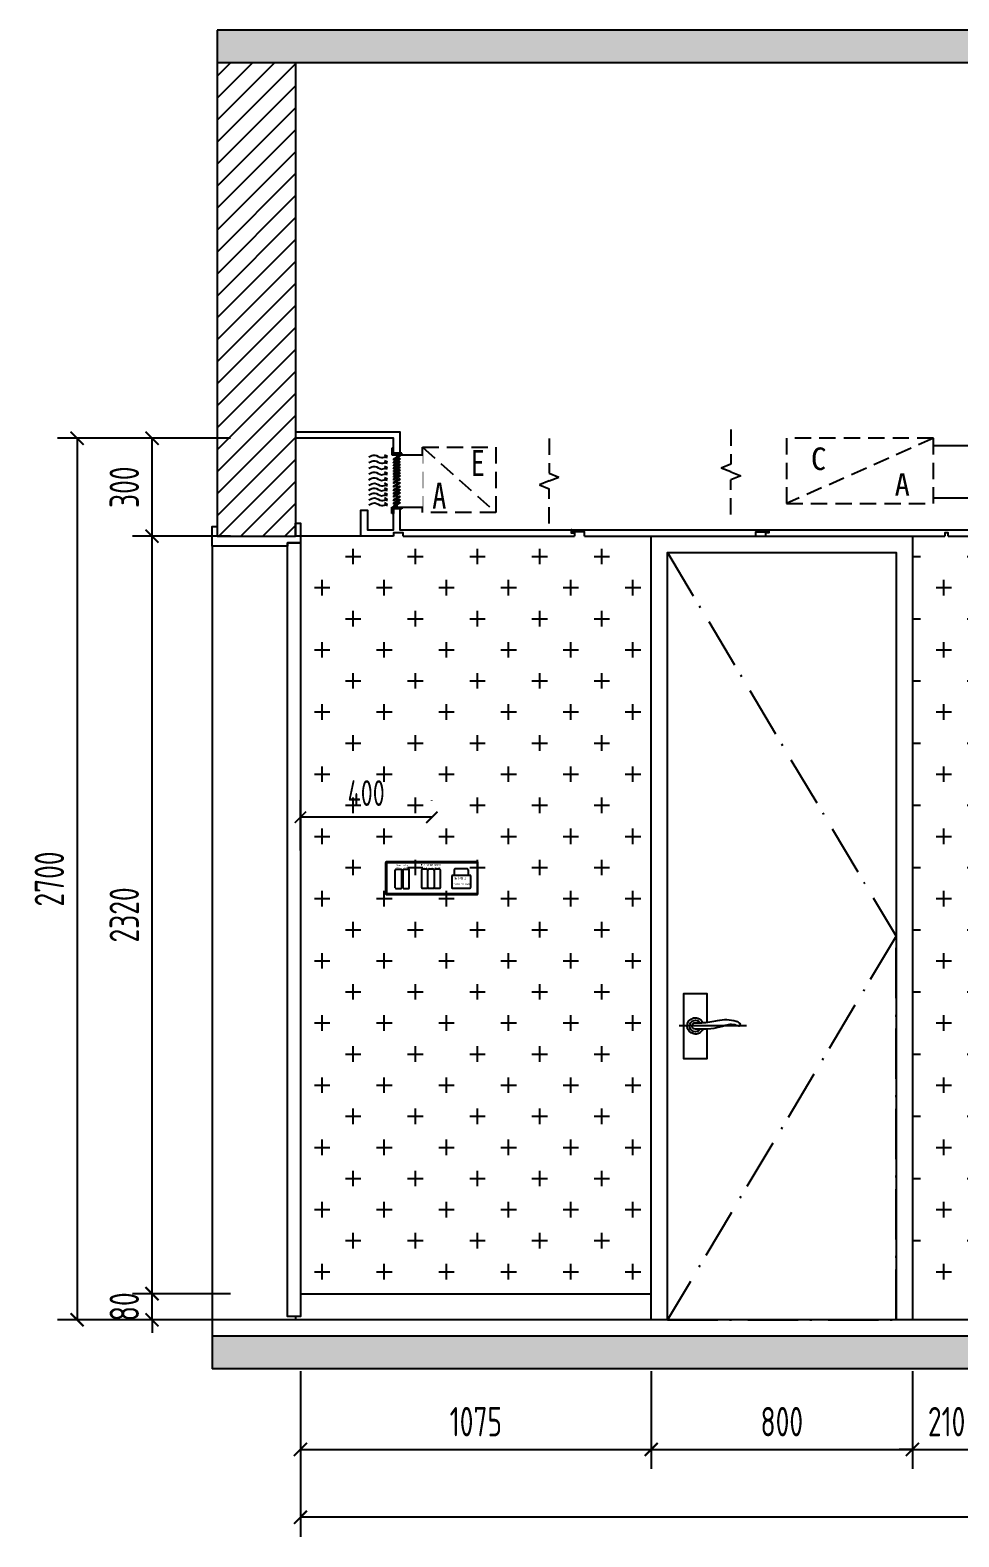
# Model space of a CAD drawing. Header units: millimetres. Extents: x 84706 to 149902, y -6776 to 26155.
# Drawn here: x 135407 to 138253, y 161 to 4776 of the extents above; entities that cross this region are included whole.
import ezdxf

# ---------------------------------------------------------------- set-up
doc = ezdxf.new("R2010")
doc.units = ezdxf.units.MM
doc.set_wipeout_variables(frame=1)
doc.linetypes.add('DASHED2', pattern=[0.375, 0.25, -0.125])
doc.linetypes.add('门开启线', pattern=[246.186284, 154.07819, -35.789775, 5.864009, -50.45431])
doc.layers.get('Defpoints').update_dxf_attribs({"color": 250})
for name, color, linetype in [('EE1-【立面造型线（近看）】Elevation modelling line', 144, 'Continuous'), ('EE3-【立面窗、幕墙】Window', 12, 'Continuous'), ('EE5-【立面楼板、墙体】Eloorslab_wall', 150, 'Continuous'), ('EE7-【立面填充】Hatch', 250, 'Continuous'), ('EE8-【立面完成线】Finish', 20, 'Continuous'), ('EL', 3, 'Continuous'), ('EL-FURN', 30, 'Continuous'), ('EL-立面看线', 30, 'Continuous'), ('EL-立面看线(稍粗）', 1, 'Continuous'), ('EL-立面细线', 142, 'Continuous'), ('EL-立面造型', 30, 'Continuous'), ('PM2-【门】Door', 148, 'Continuous'), ('PM3-【门套】Casing', 144, 'Continuous')]:
    doc.layers.add(name, color=color, linetype=linetype)
doc.styles.add('_HZTXT', font='GBENOR.SHX', dxfattribs={"bigfont": 'GBCBIG.SHX'})
doc.styles.add('_TEL_DIM', font='SIMPLEX', dxfattribs={"width": 0.8, "height": 3.5, "bigfont": 'HZTXT'})
doc.styles.add('MT-DIM', font='ARCHS.SHX', dxfattribs={"width": 0.8})
doc.styles.get("Standard").update_dxf_attribs({"font": 'arial.ttf'})
doc.styles.add('尺寸标注', font='ARCHS.SHX', dxfattribs={"width": 0.8})
doc.styles.add('说明文字1', font='simhei.ttf')
doc.dimstyles.new('海龙1：25', dxfattribs={"dimscale": 25, "dimtxt": 2.25, "dimasz": 1, "dimexe": 1.5, "dimexo": 1, "dimgap": 1, "dimtad": 1, "dimdec": 0, "dimrnd": 5, "dimdsep": 46, "dimtxsty": '尺寸标注', "dimblk": 'ARCHTICK', "dimblk1": 'ARCHTICK', "dimblk2": 'ARCHTICK', "dimcen": 1, "dimclrd": 44, "dimclre": 44, "dimclrt": 2, "dimadec": 0, "dimazin": 0, "dimtfac": 1, "dimtdec": 0, "dimtix": 1, "dimtmove": 2, "dimatfit": 3, "dimldrblk": 'hl_arrow2', "dimfxl": 0, "dimarcsym": 0})
pattern_1 = [(0, (-1548.94, -21411), (95.25, 95.25), [47.625, -142.875]), (90, (-1525.12, -21434.81), (-95.25, 95.25), [47.625, -142.875])]

# ---------------------------------------------------------------- blocks, each defined once
blk = doc.blocks.new('menka')
at = {"layer": 'EL-立面造型', "color": 1}
for p, q in [((-141.4, 97.2), (-141.4, 2.8)), ((138.7, 100), (-138.7, 100)), ((141.4, 2.8), (141.4, 97.2)), ((-112, 20.6), (-112, 74.3)), ((-94.9, 76.6), (-109.7, 76.6)), ((-92.6, 74.3), (-92.6, 20.6)), ((-88.6, 74.3), (-88.6, 20.6)), ((-71.5, 76.6), (-86.3, 76.6)), ((-69.2, 20.6), (-69.2, 74.3)), ((-31.6, 74.8), (-31.6, 21.1)), ((-14.4, 77.2), (-29.3, 77.2)), ((-12.1, 21.1), (-12.1, 74.8)), ((5, 77.2), (-9.8, 77.2)), ((7.3, 74.8), (7.3, 21.1)), ((24.4, 77.2), (9.6, 77.2)), ((26.8, 21.1), (26.8, 74.8)), ((60.9, 58.1), (60.9, 22)), ((119.2, 58.1), (60.9, 58.1)), ((68.6, 75.7), (68.6, 58.1)), ((109.2, 78), (70.9, 78)), ((111.5, 75.7), (111.5, 58.1)), ((119.2, 22), (119.2, 58.1)), ((-138.7, 0), (138.7, 0)), ((-109.7, 18.3), (-94.9, 18.3)), ((-86.3, 18.3), (-71.5, 18.3)), ((-29.3, 18.8), (-14.4, 18.8)), ((-9.8, 18.8), (5, 18.8)), ((9.6, 18.8), (24.4, 18.8)), ((63.2, 19.7), (116.9, 19.7))]:
    blk.add_line(p, q, dxfattribs=at)
at = {"layer": 'EL-立面造型', "color": 8}
for p, q in [((-139.6, 2.8), (-139.6, 97.2)), ((-138.7, 98.1), (138.7, 98.1)), ((-138.7, 96.3), (-138.7, 3.7)), ((137.7, 97.2), (-137.7, 97.2)), ((138.7, 96.3), (138.7, 3.7)), ((139.6, 97.2), (139.6, 2.8)), ((138.7, 1.9), (-138.7, 1.9)), ((-137.7, 2.8), (137.7, 2.8))]:
    blk.add_line(p, q, dxfattribs=at)
at = {"layer": 'EL-立面造型', "color": 1}
for centre, radius, start, end in [((-138.7, 97.2), 2.78, 90, 180), ((138.7, 97.2), 2.78, 0, 90), ((-109.7, 74.3), 2.31, 90, 180), ((-94.9, 74.3), 2.31, 0, 90), ((-86.3, 74.3), 2.31, 90, 180), ((-71.5, 74.3), 2.31, 0, 90), ((-29.3, 74.8), 2.31, 90, 180), ((-14.4, 74.8), 2.31, 0, 90), ((-9.8, 74.8), 2.31, 90, 180), ((5, 74.8), 2.31, 0, 90), ((9.6, 74.8), 2.31, 90, 180), ((24.4, 74.8), 2.31, 0, 90), ((70.9, 75.7), 2.31, 90, 180), ((109.2, 75.7), 2.31, 0, 90), ((-138.7, 2.8), 2.78, 180, 270.0322), ((-109.7, 20.6), 2.31, 180, 270), ((-94.9, 20.6), 2.31, 270, 0), ((-86.3, 20.6), 2.31, 180, 270), ((-71.5, 20.6), 2.31, 270, 0), ((-29.3, 21.1), 2.31, 180, 270), ((-14.4, 21.1), 2.31, 270, 0), ((-9.8, 21.1), 2.31, 180, 270), ((5, 21.1), 2.31, 270, 0), ((9.6, 21.1), 2.31, 180, 270), ((24.4, 21.1), 2.31, 270, 0), ((63.2, 22), 2.31, 180, 270), ((116.9, 22), 2.31, 270, 0), ((138.7, 2.8), 2.78, 269.9678, 0)]:
    blk.add_arc(centre, radius, start, end, dxfattribs=at)
at = {"layer": 'EL-立面造型', "color": 8}
for centre, start, end in [((-138.7, 97.2), 90, 180), ((-137.7, 96.3), 90, 180), ((137.7, 96.3), 0, 90), ((138.7, 97.2), 0, 90), ((-138.7, 2.8), 180, 270), ((-137.7, 3.7), 180, 270), ((137.7, 3.7), 269.9979, 0), ((138.7, 2.8), 270, 0)]:
    blk.add_arc(centre, 0.926, start, end, dxfattribs=at)
at = {"layer": 'EL-立面造型', "color": 1, "attachment_point": 3, "style": '_TEL_DIM'}
for s, width, insert, char_height in [('{\\fSimSun|b0|i0|c134|p2;廊 灯}', 11698.458, (-20.4, 92.6), 4.444), ('{\\fSimSun|b0|i0|c134|p2;请即清理}', 23749.831, (4, 92.4), 4.444), ('{\\fSimSun|b0|i0|c134|p2;请勿打扰}', 21243.772, (27.2, 92.5), 4.444), ('{\\fSimSun|b0|i0|c134|p2;排气扇}', 13444.405, (-96.5, 91.3, 0), 3.556), ('{\\fSimSun|b0|i0|c134|p2;Exhaust}', 9.287, (-98.7, 83.2, 0), 2.133), ('{\\fSimSun|b0|i0|c134|p2;洗手间灯}', 16519.69, (-71.8, 91.3, 0), 3.556), ('{\\fSimSun|b0|i0|c134|p2;Bathroom}', 11.584, (-74.1, 83.2, 0), 2.133), ('{\\fSimSun|b0|i0|c134|p2;Corridor}', 14.883, (-20.9, 83.4, 0), 2.667), ('{\\fSimSun|b0|i0|c134|p2;Make Up Room}', 18845.536, (3.4, 83.3, 0), 2.667), ('{\\fSimSun|b0|i0|c134|p2;DonotDisturb}', 21.435, (26.5, 83.4, 0), 2.667)]:
    blk.add_mtext_dynamic_manual_height_columns(s, width=width, gutter_width=17.5, heights=[0], dxfattribs=dict(at, insert=insert, char_height=char_height))
at = {"layer": 'EL-立面造型', "color": 1, "insert": (105.7, 53, 36752472.3), "char_height": 6.871, "width": 48.587, "attachment_point": 3, "rotation": 0.1224, "style": '_HZTXT'}
blk.add_mtext('{\\fNSimSun|b0|i0|c134|p49;插卡取电}', dxfattribs=at)
at = {"layer": 'EL-立面造型', "color": 1, "linetype": 'Continuous', "insert": (66.5, 32.9, 36752472.3), "char_height": 4.047, "width": 78.032, "attachment_point": 1}
blk.add_mtext('\\pt672;{\\fSimHei|b0|i0|c134|p2;INSERT FOR POWER}', dxfattribs=at)
blk = doc.blocks.new('A$C0D1D0B44')
at = {"layer": 'EL-立面细线', "ltscale": 0.5}
blk.add_line((-157.1, 25), (49.8, 25), dxfattribs=at)
at = {"layer": 'EL-立面细线', "ltscale": 200}
blk.add_lwpolyline([(-35, 15.2), (-35, -75.8), (35, -75.8), (35, 124), (-35, 124), (-35, 36.3)], dxfattribs=at)
blk.add_lwpolyline([(-20, 15), (0, 15, 1), (0, 35), (-20, 35, -0.036098), (-68.4, 41.7, 0.121386), (-125, 40, 0.140776), (-136.1, 32.4, 0.830049), (-130, 25, -0.183636), (-91.5, 26.2, 0.088987)], format="xyb", close=True, dxfattribs=at)
for radius, start, end in [(25, 203.6888, 155.9213), (17.5, 214.0674, 146.4058)]:
    blk.add_arc((0, 25), radius, start, end, dxfattribs=at)
blk = doc.blocks.new('*U712')
blk.add_wipeout([(0, -50), (0, 750), (2400, 750), (2400, -50)])
at = {"layer": 'EL-立面看线'}
blk.add_lwpolyline([(0, -50), (2400, -50), (2400, 750), (0, 750)], dxfattribs=at)
blk.add_lwpolyline([(0, 0), (2350, 0), (2350, 700), (0, 700)], close=True, dxfattribs=at)
at = {"layer": 'EL-立面看线(稍粗）', "linetype": '门开启线'}
blk.add_line((2350, 0), (1175, 700), dxfattribs=at)
blk.add_lwpolyline([(1175, 700), (0, 0), (0, 0), (0, 700), (1175, 700)], dxfattribs=at)
at = {"rotation": 270}
blk.add_blockref('A$C0D1D0B44', (875, 85), dxfattribs=at)
blk = doc.blocks.new('*U725')
at = {"layer": 'EE7-【立面填充】Hatch'}
h = blk.add_hatch(dxfattribs=at)
h.set_pattern_fill('YPSGT-钢筋混凝土', color=256, scale=200, pattern_type=2)
h.set_pattern_definition([(45, (0, 0), (-28.284271, 28.284271), []), (50, (0, 0), (143.45204, -12.550436), [15, -165]), (355, (0, 0), (-27.75027, 150.43842), [12, -132]), (100.4514, (11.95, -1.05), (115.70187, 137.8879), [12.74804, -140.22842]), (46.1842, (0, 40), (213.44822, -33.1038), [22.5, -247.5]), (96.6356, (17.79, 37.24), (186.93254, 194.82358), [19.12206, -210.3426]), (351.1842, (0, 40), (186.9324, 194.82373), [18, -198]), (21, (20, 30), (119.38141, -80.523786), [15, -165]), (326, (20, 30), (48.66306, 145.03), [12, -132]), (71.4514, (29.95, 23.29), (168.04452, 64.5061), [12.74804, -140.22842]), (37.5, (0, 0), (2.431971, 66.578771), [0, -130.4, 0, -134, 0, -132.5]), (7.5, (0, 0), (52.613907, 78.882342), [0, -76.4, 0, -127.4, 0, -50.5]), (327.5, (-44.6, 0), (106.764487, -4.510974), [0, -50, 0, -156, 0, -207]), (317.5, (-64.6, 0), (116.637234, 20.020996), [0, -65, 0, -103.6, 0, -147])])
h.paths.add_polyline_path([(150979.9, -83129), (150979.9, -83029), (143999.9, -83029), (143999.9, -83129)])
h = blk.add_hatch(dxfattribs=at)
h.set_pattern_fill('ANSI31', color=256, scale=15)
h.set_pattern_definition([(45, (0, -750), (-33.67596, 33.67596), [])])
h.paths.add_polyline_path([(144239.9, -83129), (143999.9, -83129), (143999.9, -84579), (144239.9, -84579), (144239.9, -84539)])
h = blk.add_hatch(dxfattribs=at)
h.set_pattern_fill('ANSI31', color=256, scale=15)
h.paths.add_polyline_path([(150739.9, -84079), (150979.9, -84079), (150979.9, -83129), (150739.9, -83129)])
h = blk.add_hatch(dxfattribs=at)
h.set_pattern_fill('ANSI31', color=256, scale=15)
h.set_pattern_definition([(45, (0, -1100), (-33.67596, 33.67596), [])])
h.paths.add_polyline_path([(150739.9, -87029), (150979.9, -87029), (150979.9, -86079), (150739.9, -86079)])
h = blk.add_hatch(dxfattribs=at)
h.set_pattern_fill('YPSGT-钢筋混凝土', color=256, scale=200, pattern_type=2)
h.set_pattern_definition([(45, (0, -1100), (-28.284271, 28.284271), []), (50, (0, -1100), (143.45204, -12.550436), [15, -165]), (355, (0, -1100), (-27.75027, 150.43842), [12, -132]), (100.4514, (11.95, -1101.05), (115.70187, 137.8879), [12.74804, -140.22842]), (46.1842, (0, -1060), (213.44822, -33.1038), [22.5, -247.5]), (96.6356, (17.79, -1062.76), (186.93254, 194.82358), [19.12206, -210.3426]), (351.1842, (0, -1060), (186.9324, 194.82373), [18, -198]), (21, (20, -1070), (119.38141, -80.523786), [15, -165]), (326, (20, -1070), (48.66306, 145.03), [12, -132]), (71.4514, (29.95, -1076.71), (168.04452, 64.5061), [12.74804, -140.22842]), (37.5, (0, -1100), (2.431971, 66.578771), [0, -130.4, 0, -134, 0, -132.5]), (7.5, (0, -1100), (52.613907, 78.882342), [0, -76.4, 0, -127.4, 0, -50.5]), (327.5, (-44.6, -1100), (106.764487, -4.510974), [0, -50, 0, -156, 0, -207]), (317.5, (-64.6, -1100), (116.637234, 20.020996), [0, -65, 0, -103.6, 0, -147])])
h.paths.add_polyline_path([(143984.9, -87029), (143984.9, -87129), (150979.9, -87129), (150979.9, -87029)])
at = {"layer": 'EE8-【立面完成线】Finish'}
h = blk.add_hatch(dxfattribs=at)
h.set_pattern_fill('ANSI33', color=251, scale=2.519685, angle=180, style=0)
h.set_pattern_definition([(225, (138969.727, -86928.982), (11.313708, -11.313708), []), (225, (138958.414, -86928.982), (11.313708, -11.313708), [8, -4])])
h.paths.add_polyline_path([(150879.9, -86079), (150879.9, -86054), (150724.9, -86054), (150714.9, -86064), (150714.9, -86099), (150739.9, -86099), (150739.9, -86079)])
blk.add_line((144254.9, -86969), (144214.9, -86969))
at = {"layer": 'EE3-【立面窗、幕墙】Window', "color": 251}
for p, q in [((150879.9, -84104), (150879.9, -84079)), ((150879.9, -84079), (150929.9, -84079)), ((150882.9, -84101), (150882.9, -84082)), ((150882.9, -84082), (150926.9, -84082)), ((150926.9, -84082), (150926.9, -84101)), ((150929.9, -84079), (150929.9, -84104)), ((150929.9, -84104), (150879.9, -84104)), ((150879.9, -84129), (150879.9, -84104)), ((150879.9, -84104), (150898.9, -84104)), ((150926.9, -84101), (150882.9, -84101)), ((150882.9, -84126), (150882.9, -84107)), ((150882.9, -84107), (150895.9, -84107)), ((150895.9, -84126), (150882.9, -84126)), ((150895.9, -84107), (150895.9, -84126)), ((150898.9, -84104), (150898.9, -84129)), ((150929.9, -84104), (150910.9, -84104)), ((150910.9, -84104), (150910.9, -84129)), ((150926.9, -84107), (150913.9, -84107)), ((150913.9, -84107), (150913.9, -84126)), ((150913.9, -84126), (150926.9, -84126)), ((150926.9, -84126), (150926.9, -84107)), ((150929.9, -84129), (150929.9, -84104)), ((150879.9, -84129), (150879.9, -86054)), ((150898.9, -84129), (150879.9, -84129)), ((150910.9, -84129), (150929.9, -84129)), ((150929.9, -84129), (150929.9, -86054)), ((150898.9, -86029), (150879.9, -86029)), ((150879.9, -86029), (150879.9, -86054)), ((150879.9, -86054), (150879.9, -86079)), ((150929.9, -86054), (150879.9, -86054)), ((150879.9, -86054), (150898.9, -86054)), ((150895.9, -86032), (150882.9, -86032)), ((150882.9, -86032), (150882.9, -86051)), ((150882.9, -86051), (150895.9, -86051)), ((150882.9, -86057), (150882.9, -86076)), ((150926.9, -86057), (150882.9, -86057)), ((150895.9, -86051), (150895.9, -86032)), ((150898.9, -86054), (150898.9, -86029)), ((150910.9, -86029), (150929.9, -86029)), ((150910.9, -86054), (150910.9, -86029)), ((150929.9, -86054), (150910.9, -86054)), ((150913.9, -86032), (150926.9, -86032)), ((150913.9, -86051), (150913.9, -86032)), ((150926.9, -86051), (150913.9, -86051)), ((150926.9, -86032), (150926.9, -86051)), ((150926.9, -86076), (150926.9, -86057)), ((150929.9, -86029), (150929.9, -86054)), ((150929.9, -86079), (150929.9, -86054)), ((150879.9, -86079), (150929.9, -86079)), ((150882.9, -86076), (150926.9, -86076))]:
    blk.add_line(p, q, dxfattribs=at)
at = {"layer": 'EE3-【立面窗、幕墙】Window'}
for p, q in [((150898.9, -84104), (150898.9, -86054)), ((150904.9, -84104), (150904.9, -86054)), ((150910.9, -84104), (150910.9, -86054))]:
    blk.add_line(p, q, dxfattribs=at)
at = {"layer": 'EE5-【立面楼板、墙体】Eloorslab_wall'}
for p, q in [((150979.9, -83029), (143999.9, -83029)), ((143999.9, -83029), (143999.9, -83129)), ((150979.9, -83129), (150979.9, -83029)), ((150979.9, -83129), (143999.9, -83129)), ((143999.9, -83129), (143999.9, -84579)), ((144239.9, -83129), (144239.9, -84579)), ((150739.9, -86079), (150979.9, -86079)), ((150739.9, -86079), (150739.9, -87029)), ((150979.9, -86079), (150979.9, -87029)), ((143984.9, -86979), (143984.9, -87029)), ((150979.9, -87029), (143984.9, -87029)), ((143984.9, -87029), (143984.9, -87129)), ((150979.9, -87029), (150979.9, -87129)), ((150979.9, -87129), (143984.9, -87129))]:
    blk.add_line(p, q, dxfattribs=at)
at = {"layer": 'EE5-【立面楼板、墙体】Eloorslab_wall', "color": 251}
blk.add_line((150979.9, -84079), (150979.9, -86079), dxfattribs=at)
at = {"layer": 'EE5-【立面楼板、墙体】Eloorslab_wall'}
blk.add_lwpolyline([(150739.9, -83129), (150979.9, -83129), (150979.9, -84079), (150739.9, -84079)], close=True, dxfattribs=at)
at = {"layer": 'EE8-【立面完成线】Finish'}
blk.add_line((150739.9, -86979), (143984.9, -86979), dxfattribs=at)
blk.add_lwpolyline([(150879.9, -86079), (150879.9, -86054), (150724.9, -86054), (150714.9, -86064), (150714.9, -86099), (150739.9, -86099), (150739.9, -86079)], close=True, dxfattribs=at)
at = {"layer": 'PM2-【门】Door'}
blk.add_lwpolyline([(144214.9, -84599), (144254.9, -84599), (144254.9, -86969), (144214.9, -86969)], close=True, dxfattribs=at)
at = {"layer": 'PM3-【门套】Casing', "color": 251}
blk.add_line((150724.9, -84109), (150724.9, -86054), dxfattribs=at)
at = {"layer": 'PM3-【门套】Casing'}
for p, q in [((143984.9, -84609), (143984.9, -86979)), ((144239.9, -86969), (144239.9, -86979))]:
    blk.add_line(p, q, dxfattribs=at)
for points in [[(150879.9, -84079), (150879.9, -84109), (150724.9, -84109), (150724.9, -84049), (150739.9, -84049), (150739.9, -84079), (150879.9, -84079)], [(144239.9, -84539), (144254.9, -84539), (144254.9, -84599), (144214.9, -84599), (144214.9, -84609), (143984.9, -84609), (143984.9, -84549), (143999.9, -84549), (143999.9, -84579), (144239.9, -84579), (144239.9, -84539)]]:
    blk.add_lwpolyline(points, dxfattribs=at)
blk = doc.blocks.new('_ArchTick')
at = {"color": 2, "linetype": 'ByBlock', "const_width": 0.15}
blk.add_lwpolyline([(-0.5, -0.5), (0.5, 0.5)], dxfattribs=at)
blk = doc.blocks.new('*D925')
at = {"layer": 'Defpoints', "color": 0, "transparency": 16777216}
for p in [(136235.3, 835.7), (137310.3, 825.7), (137310.3, 428.8)]:
    blk.add_point(p, dxfattribs=at)
at = {"layer": 'EE1-【立面造型线（近看）】Elevation modelling line', "color": 44, "lineweight": -2, "transparency": 16777216}
for p, q in [((136235.3, 668.8), (136235.3, 368.8)), ((137310.3, 668.8), (137310.3, 368.8)), ((136235.3, 428.8), (137310.3, 428.8))]:
    blk.add_line(p, q, dxfattribs=at)
at = {"layer": 'EE1-【立面造型线（近看）】Elevation modelling line', "color": 44, "lineweight": -2, "transparency": 16777216, "xscale": 40, "yscale": 40, "zscale": 40, "rotation": 180}
blk.add_blockref('_ArchTick', (136235.3, 428.8), dxfattribs=at)
at = {"layer": 'EE1-【立面造型线（近看）】Elevation modelling line', "color": 44, "lineweight": -2, "transparency": 16777216, "xscale": 40, "yscale": 40, "zscale": 40}
blk.add_blockref('_ArchTick', (137310.3, 428.8), dxfattribs=at)
at = {"layer": 'EE1-【立面造型线（近看）】Elevation modelling line', "color": 2, "transparency": 16777216, "insert": (136772.8, 513.8), "char_height": 90, "attachment_point": 5, "style": '尺寸标注'}
blk.add_mtext('1075', dxfattribs=at)
blk = doc.blocks.new('hl_arrow2')
at = {"color": 2}
blk.add_line((-0.22, 0), (-1, 0), dxfattribs=at)
blk.add_lwpolyline([(-0.22, 0), (-0.86, -0.69), (-0.65, -0.86), (0, 0), (-0.65, 0.86), (-0.86, 0.69)], close=True, dxfattribs=at)
for points in [[(-0.86, 0.69), (-0.65, 0.86), (-0.22, 0), (0, 0)], [(-0.86, -0.69), (-0.65, -0.86), (-0.22, 0), (0, 0)]]:
    blk.add_solid(points, dxfattribs=at)
blk = doc.blocks.new('*D921')
at = {"layer": 'Defpoints', "color": 0, "transparency": 16777216}
for p in [(137310.3, 825.7), (138110.3, 825.7), (138110.3, 428.8)]:
    blk.add_point(p, dxfattribs=at)
at = {"layer": 'EE1-【立面造型线（近看）】Elevation modelling line', "color": 44, "lineweight": -2, "transparency": 16777216}
for p, q in [((137310.3, 668.8), (137310.3, 368.8)), ((138110.3, 668.8), (138110.3, 368.8)), ((137310.3, 428.8), (138110.3, 428.8))]:
    blk.add_line(p, q, dxfattribs=at)
at = {"layer": 'EE1-【立面造型线（近看）】Elevation modelling line', "color": 44, "lineweight": -2, "transparency": 16777216, "xscale": 40, "yscale": 40, "zscale": 40, "rotation": 180}
blk.add_blockref('_ArchTick', (137310.3, 428.8), dxfattribs=at)
at = {"layer": 'EE1-【立面造型线（近看）】Elevation modelling line', "color": 44, "lineweight": -2, "transparency": 16777216, "xscale": 40, "yscale": 40, "zscale": 40}
blk.add_blockref('_ArchTick', (138110.3, 428.8), dxfattribs=at)
at = {"layer": 'EE1-【立面造型线（近看）】Elevation modelling line', "color": 2, "transparency": 16777216, "insert": (137710.3, 513.8), "char_height": 90, "attachment_point": 5, "style": '尺寸标注'}
blk.add_mtext('800', dxfattribs=at)
blk = doc.blocks.new('*D926')
at = {"layer": 'Defpoints', "color": 0, "transparency": 16777216}
for p in [(138110.3, 825.7), (138320.3, 825.7), (138320.3, 428.8)]:
    blk.add_point(p, dxfattribs=at)
at = {"layer": 'EE1-【立面造型线（近看）】Elevation modelling line', "color": 44, "lineweight": -2, "transparency": 16777216}
for p, q in [((138110.3, 668.8), (138110.3, 368.8)), ((138320.3, 668.8), (138320.3, 368.8)), ((138110.3, 428.8), (138070.3, 428.8)), ((138110.3, 428.8), (138320.3, 428.8)), ((138320.3, 428.8), (138360.3, 428.8))]:
    blk.add_line(p, q, dxfattribs=at)
at = {"layer": 'EE1-【立面造型线（近看）】Elevation modelling line', "color": 44, "lineweight": -2, "transparency": 16777216, "xscale": 40, "yscale": 40, "zscale": 40}
blk.add_blockref('_ArchTick', (138110.3, 428.8), dxfattribs=at)
at = {"layer": 'EE1-【立面造型线（近看）】Elevation modelling line', "color": 44, "lineweight": -2, "transparency": 16777216, "xscale": 40, "yscale": 40, "zscale": 40, "rotation": 180}
blk.add_blockref('_ArchTick', (138320.3, 428.8), dxfattribs=at)
at = {"layer": 'EE1-【立面造型线（近看）】Elevation modelling line', "color": 2, "transparency": 16777216, "insert": (138215.3, 513.8), "char_height": 90, "attachment_point": 5, "style": '尺寸标注'}
blk.add_mtext('210', dxfattribs=at)
blk = doc.blocks.new('*D922')
at = {"layer": 'Defpoints', "color": 0, "transparency": 16777216}
for p in [(136235.3, 835.7), (142720.3, 825.7), (136235.3, 220.9)]:
    blk.add_point(p, dxfattribs=at)
at = {"layer": 'EE1-【立面造型线（近看）】Elevation modelling line', "color": 44, "lineweight": -2, "transparency": 16777216}
for p, q in [((136235.3, 460.9), (136235.3, 160.9)), ((142720.3, 460.9), (142720.3, 160.9)), ((142720.3, 220.9), (136235.3, 220.9))]:
    blk.add_line(p, q, dxfattribs=at)
at = {"layer": 'EE1-【立面造型线（近看）】Elevation modelling line', "color": 44, "lineweight": -2, "transparency": 16777216, "xscale": 40, "yscale": 40, "zscale": 40, "rotation": 180}
blk.add_blockref('_ArchTick', (136235.3, 220.9), dxfattribs=at)
at = {"layer": 'EE1-【立面造型线（近看）】Elevation modelling line', "color": 44, "lineweight": -2, "transparency": 16777216, "xscale": 40, "yscale": 40, "zscale": 40}
blk.add_blockref('_ArchTick', (142720.3, 220.9), dxfattribs=at)
at = {"layer": 'EE1-【立面造型线（近看）】Elevation modelling line', "color": 2, "transparency": 16777216, "insert": (139477.8, 305.9), "char_height": 90, "attachment_point": 5, "style": '尺寸标注'}
blk.add_mtext('6485', dxfattribs=at)
blk = doc.blocks.new('*D929')
at = {"layer": 'Defpoints', "color": 0, "transparency": 16777216}
for p in [(135780.5, 905.7), (136235.3, 905.7), (136220.3, 825.7)]:
    blk.add_point(p, dxfattribs=at)
at = {"layer": 'EE1-【立面造型线（近看）】Elevation modelling line', "color": 44, "lineweight": -2, "transparency": 16777216}
for p, q in [((135780.5, 905.7), (135780.5, 945.7)), ((136020.5, 905.7), (135720.5, 905.7)), ((135780.5, 825.7), (135780.5, 905.7)), ((136020.5, 825.7), (135720.5, 825.7)), ((135780.5, 825.7), (135780.5, 785.7))]:
    blk.add_line(p, q, dxfattribs=at)
at = {"layer": 'EE1-【立面造型线（近看）】Elevation modelling line', "color": 44, "lineweight": -2, "transparency": 16777216, "xscale": 40, "yscale": 40, "zscale": 40}
for p, rotation in [((135780.5, 905.7), 270), ((135780.5, 825.7), 90)]:
    blk.add_blockref('_ArchTick', p, dxfattribs=dict(at, rotation=rotation))
at = {"layer": 'EE1-【立面造型线（近看）】Elevation modelling line', "color": 2, "transparency": 16777216, "insert": (135695.5, 865.7), "char_height": 90, "attachment_point": 5, "rotation": 90, "style": '尺寸标注'}
blk.add_mtext('80', dxfattribs=at)
blk = doc.blocks.new('*D930')
at = {"layer": 'Defpoints', "color": 0, "transparency": 16777216}
for p in [(135780.5, 3225.7), (136420.3, 3225.7), (136235.3, 905.7)]:
    blk.add_point(p, dxfattribs=at)
at = {"layer": 'EE1-【立面造型线（近看）】Elevation modelling line', "color": 44, "lineweight": -2, "transparency": 16777216}
for p, q in [((136020.5, 3225.7), (135720.5, 3225.7)), ((135780.5, 905.7), (135780.5, 3225.7)), ((136020.5, 905.7), (135720.5, 905.7))]:
    blk.add_line(p, q, dxfattribs=at)
at = {"layer": 'EE1-【立面造型线（近看）】Elevation modelling line', "color": 44, "lineweight": -2, "transparency": 16777216, "xscale": 40, "yscale": 40, "zscale": 40}
for p, rotation in [((135780.5, 3225.7), 90), ((135780.5, 905.7), 270)]:
    blk.add_blockref('_ArchTick', p, dxfattribs=dict(at, rotation=rotation))
at = {"layer": 'EE1-【立面造型线（近看）】Elevation modelling line', "color": 2, "transparency": 16777216, "insert": (135695.5, 2065.7), "char_height": 90, "attachment_point": 5, "rotation": 90, "style": '尺寸标注'}
blk.add_mtext('2320', dxfattribs=at)
blk = doc.blocks.new('*D931')
at = {"layer": 'Defpoints', "color": 0, "transparency": 16777216}
for p in [(135780.5, 3525.7), (136220.3, 3525.7), (136420.3, 3225.7)]:
    blk.add_point(p, dxfattribs=at)
at = {"layer": 'EE1-【立面造型线（近看）】Elevation modelling line', "color": 44, "lineweight": -2, "transparency": 16777216}
for p, q in [((136020.5, 3525.7), (135720.5, 3525.7)), ((135780.5, 3225.7), (135780.5, 3525.7)), ((136020.5, 3225.7), (135720.5, 3225.7))]:
    blk.add_line(p, q, dxfattribs=at)
at = {"layer": 'EE1-【立面造型线（近看）】Elevation modelling line', "color": 44, "lineweight": -2, "transparency": 16777216, "xscale": 40, "yscale": 40, "zscale": 40}
for p, rotation in [((135780.5, 3525.7), 90), ((135780.5, 3225.7), 270)]:
    blk.add_blockref('_ArchTick', p, dxfattribs=dict(at, rotation=rotation))
at = {"layer": 'EE1-【立面造型线（近看）】Elevation modelling line', "color": 2, "transparency": 16777216, "insert": (135695.5, 3375.7), "char_height": 90, "attachment_point": 5, "rotation": 90, "style": '尺寸标注'}
blk.add_mtext('300', dxfattribs=at)
blk = doc.blocks.new('*D923')
at = {"layer": 'Defpoints', "color": 0, "transparency": 16777216}
for p in [(136220.3, 3525.7), (135551, 825.7), (136220.3, 825.7)]:
    blk.add_point(p, dxfattribs=at)
at = {"layer": 'EE1-【立面造型线（近看）】Elevation modelling line', "color": 44, "lineweight": -2, "transparency": 16777216}
for p, q in [((135791, 3525.7), (135491, 3525.7)), ((135551, 3525.7), (135551, 825.7)), ((135791, 825.7), (135491, 825.7))]:
    blk.add_line(p, q, dxfattribs=at)
at = {"layer": 'EE1-【立面造型线（近看）】Elevation modelling line', "color": 44, "lineweight": -2, "transparency": 16777216, "xscale": 40, "yscale": 40, "zscale": 40}
for p, rotation in [((135551, 3525.7), 90), ((135551, 825.7), 270)]:
    blk.add_blockref('_ArchTick', p, dxfattribs=dict(at, rotation=rotation))
at = {"layer": 'EE1-【立面造型线（近看）】Elevation modelling line', "color": 2, "transparency": 16777216, "insert": (135466, 2175.7), "char_height": 90, "attachment_point": 5, "rotation": 90, "style": '尺寸标注'}
blk.add_mtext('2700', dxfattribs=at)
blk = doc.blocks.new('*D924')
at = {"layer": 'Defpoints', "color": 0, "transparency": 16777216}
for p in [(136235.3, 2364.7), (136235.3, 2228.5), (136637.8, 2228.5, 52323.6)]:
    blk.add_point(p, dxfattribs=at)
at = {"layer": 'EE1-【立面造型线（近看）】Elevation modelling line', "color": 44, "lineweight": -2, "transparency": 16777216}
for p, q in [((136235.3, 2263.5), (136235.3, 2417.2)), ((136637.8, 2416.3), (136637.8, 2417.2)), ((136637.8, 2364.7), (136235.3, 2364.7))]:
    blk.add_line(p, q, dxfattribs=at)
at = {"layer": 'EE1-【立面造型线（近看）】Elevation modelling line', "color": 44, "lineweight": -2, "transparency": 16777216, "xscale": 35, "yscale": 35, "zscale": 35, "rotation": 180}
blk.add_blockref('_ArchTick', (136235.3, 2364.7), dxfattribs=at)
at = {"layer": 'EE1-【立面造型线（近看）】Elevation modelling line', "color": 44, "lineweight": -2, "transparency": 16777216, "xscale": 35, "yscale": 35, "zscale": 35}
blk.add_blockref('_ArchTick', (136637.8, 2364.7), dxfattribs=at)
at = {"layer": 'EE1-【立面造型线（近看）】Elevation modelling line', "color": 2, "transparency": 16777216, "insert": (136436.6, 2439), "char_height": 78.75, "attachment_point": 5, "style": '尺寸标注'}
blk.add_mtext('400', dxfattribs=at)
blk = doc.blocks.new('yhbyhuj')
at = {"color": 1, "linetype": 'DASHED2', "ltscale": 200}
blk.add_wipeout([(141202.5, 18872.8), (141202.5, 19072.8), (141427.7, 19072.8), (141427.7, 19049.5), (141590.6, 19049.5), (141590.6, 18889.5), (141427.7, 18889.5), (141427.7, 18872.8)], dxfattribs=at).translate(0, 0, -16380).dxf.layer = 'EL-立面造型'
at = {"layer": 'EL-立面造型', "color": 136, "linetype": 'DASHED2', "ltscale": 200}
blk.add_line((141202.5, 19072.8, -16380), (141427.7, 18872.8, -16380), dxfattribs=at)
at = {"layer": 'EL-立面造型', "color": 4, "linetype": 'DASHED2', "ltscale": 200, "elevation": -16380}
blk.add_lwpolyline([(141427.7, 18872.8), (141202.5, 18872.8), (141202.5, 19072.8), (141427.7, 19072.8)], close=True, dxfattribs=at)
for points in [[(141590.6, 19099.5), (141590.6, 18993.5)], [(141590.6, 18969.5), (141560.6, 18957.5)], [(141590.6, 18993.5), (141620.6, 18981.5)], [(141590.6, 18969.5), (141620.6, 18981.5)], [(141560.6, 18957.5), (141590.6, 18945.5)], [(141590.6, 18839.5), (141590.6, 18945.5)]]:
    blk.add_lwpolyline(points, dxfattribs=at)
at = {"layer": 'EL-立面造型', "color": 30, "linetype": 'DASHED2', "ltscale": 200, "char_height": 80, "style": 'MT-DIM'}
for s, insert, attachment_point in [('{\\fSimHei|b0|i0|c134|p49;E}', (141393.8, 19064.4, -16380), 3), ('{\\fSimHei|b0|i0|c134|p49;A}', (141232.2, 18964.4, -16380), 1)]:
    blk.add_mtext_dynamic_manual_height_columns(s, width=80, gutter_width=1500, heights=[0], dxfattribs=dict(at, insert=insert, attachment_point=attachment_point))
at = {"color": 136, "linetype": 'DASHED2', "ltscale": 200}
blk.add_wipeout([(141108.8, 19049.5), (141202.5, 19049.5), (141202.5, 18889.5), (141108.8, 18889.5)], dxfattribs=at).translate(0, 0, -16380).dxf.layer = 'EL'
at = {"layer": 'EL', "color": 8}
for p, q in [((141123.8, 19049.5, -16380), (141123.8, 18889.5, -16380)), ((141138.8, 19049.5, -16380), (141202.5, 19049.5, -16380)), ((141138.8, 18889.5, -16380), (141202.5, 18889.5, -16380))]:
    blk.add_line(p, q, dxfattribs=at)
at = {"layer": 'EL', "color": 136, "linetype": 'DASHED2', "ltscale": 200, "elevation": -16380}
for points in [[(141108.8, 19069.5), (141108.8, 19049.5), (141138.8, 19049.5), (141138.8, 19054.5), (141113.6, 19054.5), (141113.6, 19069.5), (141108.8, 19069.5)], [(141108.8, 18869.5), (141108.8, 18889.5), (141138.8, 18889.5), (141138.8, 18884.5), (141113.6, 18884.5), (141113.6, 18869.5), (141108.8, 18869.5)]]:
    blk.add_lwpolyline(points, dxfattribs=at)
at = {"layer": 'EL', "color": 250, "elevation": -16380}
for points in [[(141086.3, 19049.9), (141093.4, 19046.4), (141091.3, 19038.6)], [(141086.3, 19049.9), (141093.4, 19046.4), (141091.3, 19038.6)], [(141086.3, 19032.5), (141093.4, 19029), (141091.3, 19021.2)], [(141086.3, 19032.4), (141093.4, 19029), (141091.3, 19021.2)], [(141086.3, 19015), (141093.4, 19011.6), (141091.3, 19003.8)], [(141086.3, 19015), (141093.4, 19011.6), (141091.3, 19003.8)], [(141086.3, 18997.6), (141093.4, 18994.2), (141091.3, 18986.3)], [(141086.3, 18980.2), (141093.4, 18976.7), (141091.3, 18968.9)], [(141086.3, 18963.5), (141093.4, 18960), (141091.3, 18952.2)], [(141086.3, 18948.6), (141093.4, 18945.1), (141091.3, 18937.3)], [(141086.3, 18933.3), (141093.4, 18929.9), (141091.3, 18922.1)], [(141086.3, 18918.4), (141093.4, 18915), (141091.3, 18907.2)], [(141086.3, 18903.2), (141093.4, 18899.7), (141091.3, 18891.9)]]:
    blk.add_lwpolyline(points, dxfattribs=at)
for points in [[(141113.3, 19036.3), (141132, 19047), (141133.1, 19045), (141114.5, 19034.3)], [(141113.3, 19027.6), (141132, 19038.3), (141133.1, 19036.3), (141114.5, 19025.5)], [(141113.3, 19018.8), (141132, 19029.6), (141133.1, 19027.6), (141114.5, 19016.8)], [(141113.3, 19010.1), (141132, 19020.9), (141133.1, 19018.9), (141114.5, 19008.1)], [(141113.3, 19001.4), (141132, 19012.2), (141133.1, 19010.2), (141114.5, 18999.4)], [(141113.3, 18992.7), (141132, 19003.5), (141133.1, 19001.5), (141114.5, 18990.7)], [(141113.3, 18984), (141132, 18994.8), (141133.1, 18992.8), (141114.5, 18982)], [(141113.3, 18975.3), (141132, 18986.1), (141133.1, 18984.1), (141114.5, 18973.3)], [(141113.3, 18965), (141132, 18975.8), (141133.1, 18973.8), (141114.5, 18963)], [(141113.3, 18953.9), (141132, 18964.7), (141133.1, 18962.7), (141114.5, 18951.9)], [(141113.3, 18942.4), (141132, 18953.2), (141133.1, 18951.2), (141114.5, 18940.4)], [(141113.3, 18932.1), (141132, 18942.9), (141133.1, 18940.9), (141114.5, 18930.1)], [(141113.3, 18923.4), (141132, 18934.2), (141133.1, 18932.2), (141114.5, 18921.4)], [(141113.3, 18911.9), (141132, 18922.7), (141133.1, 18920.7), (141114.5, 18909.9)], [(141113.3, 18901.7), (141132, 18912.4), (141133.1, 18910.4), (141114.5, 18899.6)], [(141113.3, 18892.9), (141132, 18903.7), (141133.1, 18901.7), (141114.5, 18890.9)]]:
    blk.add_lwpolyline(points, close=True, dxfattribs=at)
at = {"layer": 'EL', "color": 250}
for points in [[(141038.3, 19043.1, -16380), (141044.2, 19046.3, -16380), (141057.4, 19053.3, -16380), (141075.5, 19036.7, -16380), (141088, 19043.5, -16380), (141093.4, 19046.4, -16380)], [(141038.3, 19043.1, -16380), (141044.2, 19046.3, -16380), (141057.4, 19053.3, -16380), (141075.5, 19036.6, -16380), (141088, 19043.5, -16380), (141093.4, 19046.4, -16380)], [(141038.3, 19025.7, -16380), (141044.2, 19028.9, -16380), (141057.4, 19035.9, -16380), (141075.5, 19019.2, -16380), (141088, 19026.1, -16380), (141093.4, 19029, -16380)], [(141038.3, 19025.7, -16380), (141044.2, 19028.9, -16380), (141057.4, 19035.9, -16380), (141075.5, 19019.2, -16380), (141088, 19026.1, -16380), (141093.4, 19029, -16380)], [(141038.3, 19008.3, -16380), (141044.2, 19011.5, -16380), (141057.4, 19018.5, -16380), (141075.5, 19001.8, -16380), (141088, 19008.7, -16380), (141093.4, 19011.6, -16380)], [(141038.3, 19008.3, -16380), (141044.2, 19011.5, -16380), (141057.4, 19018.5, -16380), (141075.5, 19001.8, -16380), (141088, 19008.7, -16380), (141093.4, 19011.6, -16380)], [(141038.3, 18990.9, -16380), (141044.2, 18994, -16380), (141057.4, 19001, -16380), (141075.5, 18984.4, -16380), (141088, 18991.2, -16380), (141093.4, 18994.2, -16380)], [(141038.3, 18973.4, -16380), (141044.2, 18976.6, -16380), (141057.4, 18983.6, -16380), (141075.5, 18967, -16380), (141088, 18973.8, -16380), (141093.4, 18976.7, -16380)], [(141038.3, 18956.7, -16380), (141044.2, 18959.9, -16380), (141057.4, 18966.9, -16380), (141075.5, 18950.2, -16380), (141088, 18957.1, -16380), (141093.4, 18960, -16380)], [(141038.3, 18941.8, -16380), (141044.2, 18945, -16380), (141057.4, 18952, -16380), (141075.5, 18935.4, -16380), (141088, 18942.2, -16380), (141093.4, 18945.1, -16380)], [(141038.3, 18926.6, -16380), (141044.2, 18929.7, -16380), (141057.4, 18936.8, -16380), (141075.5, 18920.1, -16380), (141088, 18926.9, -16380), (141093.4, 18929.9, -16380)], [(141038.3, 18911.7, -16380), (141044.2, 18914.9, -16380), (141057.4, 18921.9, -16380), (141075.5, 18905.2, -16380), (141088, 18912.1, -16380), (141093.4, 18915, -16380)], [(141038.3, 18896.4, -16380), (141044.2, 18899.6, -16380), (141057.4, 18906.6, -16380), (141075.5, 18890, -16380), (141088, 18896.8, -16380), (141093.4, 18899.7, -16380)]]:
    blk.add_open_spline(points, degree=3, knots=[0, 0, 0, 0, 18.584802, 41.302708, 58.293338, 58.293338, 58.293338, 58.293338], dxfattribs=at)

msp = doc.modelspace()

# ---------------------------------------------------------------- hatches: boundary and pattern name
at = {"layer": 'EE1-【立面造型线（近看）】Elevation modelling line'}
h = msp.add_hatch(dxfattribs=at)
h.set_pattern_fill('CROSS', color=250, scale=15, double=1)
h.set_pattern_definition(pattern_1)
h.paths.add_polyline_path([(138320.3, 3225.7), (138220.3, 3225.7), (138220.3, 3235.7), (138210.3, 3235.7), (138210.3, 3225.7), (138110.3, 3225.7), (138110.3, 905.7), (138320.3, 905.7)])
h = msp.add_hatch(dxfattribs=at)
h.set_pattern_fill('CROSS', color=250, scale=15, double=1)
h.set_pattern_definition(pattern_1)
h.paths.add_polyline_path([(137310.3, 3225.7), (136235.3, 3225.7), (136235.3, 905.7), (137310.3, 905.7)])
edge = h.paths.add_edge_path(flags=16)
edge.add_line((136580, 2225.7), (136579.1, 2226.6))
edge.add_line((136579.1, 2226.6), (136579.1, 2225.7))
edge.add_line((136579.1, 2225.7), (136580, 2225.7))
edge.add_arc((136579.1, 2225.7), 0.926, 360, 540)
edge.add_line((136578.2, 2225.7), (136579.1, 2224.8))
edge.add_arc((136580, 2224.8), 0.926, 90, 180, ccw=False)
edge = h.paths.add_edge_path(flags=16)
edge.add_line((136579.1, 2128.5), (136856.4, 2128.5))
edge.add_line((136856.4, 2128.5), (136856.4, 2130.3))
edge.add_line((136856.4, 2130.3), (136576.5, 2130.3))
edge.add_arc((136579.1, 2131.3), 2.78, 199.4712, 270)
edge = h.paths.add_edge_path(flags=16)
edge.add_arc((136856.4, 2225.7), 0.926, 360, 450)
edge.add_line((136856.4, 2226.6), (136855.5, 2225.7))
edge.add_arc((136855.5, 2224.8), 0.926, 0, 89.6174, ccw=False)
edge.add_line((136856.4, 2224.8), (136857.4, 2225.7))
edge = h.paths.add_edge_path(flags=16)
edge.add_arc((136579.1, 2131.3), 0.926, 180, 360, ccw=False)
edge.add_line((136578.2, 2131.3), (136576.3, 2225.7))
edge.add_line((136576.3, 2225.7), (136578.2, 2131.3))
edge.add_arc((136579.1, 2131.3), 0.926, 180, 360)
edge.add_line((136580, 2131.3), (136856.4, 2131.3))
edge.add_line((136856.4, 2131.3), (136856.4, 2132.2))
edge.add_arc((136855.5, 2132.2), 0.926, -90, 0, ccw=False)
edge.add_line((136855.5, 2131.3), (136580, 2131.3))
h.paths.add_polyline_path([(136837, 2186.6), (136837, 2148.2), (136778.6, 2148.2), (136778.6, 2186.6), (136786.4, 2186.6), (136786.4, 2206.5), (136829.3, 2206.5), (136829.3, 2186.6)], flags=16)
edge = h.paths.add_edge_path(flags=16)
edge.add_line((136744.5, 2147.3), (136725.1, 2147.3))
edge.add_line((136725.1, 2147.3), (136725.1, 2149.6))
edge.add_arc((136722.8, 2149.6), 2.31, 270, 360, ccw=False)
edge.add_line((136722.8, 2147.3), (136705.6, 2147.3))
edge.add_line((136705.6, 2147.3), (136705.6, 2149.6))
edge.add_arc((136703.3, 2149.6), 2.31, -90, 0, ccw=False)
edge.add_line((136703.3, 2147.3), (136686.2, 2147.3))
edge.add_line((136686.2, 2147.3), (136686.2, 2205.6))
edge.add_line((136686.2, 2205.6), (136705.6, 2205.6))
edge.add_line((136705.6, 2205.6), (136705.6, 2203.3))
edge.add_arc((136708, 2203.3), 2.31, 90, 180, ccw=False)
edge.add_line((136708, 2205.6), (136725.1, 2205.6))
edge.add_line((136725.1, 2205.6), (136725.1, 2203.3))
edge.add_arc((136727.4, 2203.3), 2.31, 90, 180, ccw=False)
edge.add_line((136727.4, 2205.6), (136744.5, 2205.6))
edge.add_line((136744.5, 2205.6), (136744.5, 2147.3))
h.paths.add_polyline_path([(136648.6, 2146.8), (136629.1, 2146.8), (136629.1, 2205.1), (136648.6, 2205.1)], flags=16)
h.paths.add_polyline_path([(136625.2, 2146.8), (136605.8, 2146.8), (136605.8, 2205.1), (136625.2, 2205.1)], flags=16)
h.paths.add_polyline_path([(136610.2, 2208.6), (136619.8, 2208.6), (136619.8, 2212.7), (136610.2, 2212.7)], flags=16)
h.paths.add_polyline_path([(136633.4, 2208.6), (136644.2, 2208.6), (136644.2, 2212.7), (136633.4, 2212.7)], flags=16)
h.paths.add_polyline_path([(136608.7, 2214), (136622.6, 2214), (136622.6, 2220.8), (136608.7, 2220.8)], flags=16)
h.paths.add_polyline_path([(136629.1, 2214), (136647.1, 2214), (136647.1, 2220.9), (136629.1, 2220.9)], flags=16)
h.paths.add_polyline_path([(136684.2, 2208), (136697.7, 2208), (136697.7, 2213.1), (136684.2, 2213.1)], flags=16)
h.paths.add_polyline_path([(136725.6, 2208), (136745.1, 2208), (136745.1, 2213.1), (136725.6, 2213.1)], flags=16)
h.paths.add_polyline_path([(136702.3, 2207.9), (136721.8, 2207.9), (136721.8, 2213), (136702.3, 2213)], flags=16)
h.paths.add_polyline_path([(136782.1, 2155.5), (136830.7, 2155.5), (136830.7, 2163.3), (136782.1, 2163.3)], flags=0)
h.paths.add_polyline_path([(136783.3, 2170.3), (136825.8, 2170.4), (136825.8, 2183.6), (136783.3, 2183.5)], flags=0)
h.paths.add_polyline_path([(136683.9, 2213.9), (136698.8, 2213.9), (136698.8, 2222.4), (136683.9, 2222.4)], flags=16)
h.paths.add_polyline_path([(136723.8, 2213.8), (136746.3, 2213.8), (136746.3, 2222.4), (136723.8, 2222.4)], flags=16)
h.paths.add_polyline_path([(136700.6, 2213.7), (136723, 2213.7), (136723, 2222.2), (136700.6, 2222.2)], flags=16)

# ---------------------------------------------------------------- linework, layer by layer
at = {"layer": 'EL-FURN'}
msp.add_line((136520.3, 3225.7), (136420.3, 3225.7), dxfattribs=at)
at = {"layer": 'EL-FURN', "color": 4}
msp.add_lwpolyline([(136220.3, 3545.7), (136540.3, 3545.7), (136540.3, 3245.7), (138220.3, 3245.7), (138220.3, 3245.7), (138320.3, 3245.7), (138320.3, 3845.7), (142720.3, 3845.7)], dxfattribs=at)
at = {"layer": 'EL-FURN'}
for points in [[(136420.3, 3225.7), (136420.3, 3305.7), (136440.3, 3305.7), (136440.3, 3245.7), (136520.3, 3245.7), (136520.3, 3525.7), (136220.3, 3525.7)], [(136550.3, 3225.7), (137075.3, 3225.7)], [(137105.3, 3225.7), (137630.3, 3225.7)], [(137660.3, 3225.7), (138210.3, 3225.7)]]:
    msp.add_lwpolyline(points, dxfattribs=at)
at = {"layer": 'EL-立面造型', "color": 250}
msp.add_line((136420.3, 3225.7), (136220.3, 3225.7), dxfattribs=at)
at = {"layer": 'EL-立面造型', "color": 3}
msp.add_line((136235.3, 905.7), (137310.3, 905.7), dxfattribs=at)
at = {"layer": 'EL-立面造型'}
for points in [[(136550.3, 3225.7), (136550.3, 3235.7), (136520.3, 3235.7), (136520.3, 3225.7)], [(137105.3, 3225.7), (137105.3, 3238.7), (137067.3, 3238.7), (137067.3, 3245.7), (137065.3, 3245.7), (137065.3, 3235.7), (137075.3, 3235.7), (137075.3, 3225.7)]]:
    msp.add_lwpolyline(points, dxfattribs=at)
at = {"layer": 'EL-立面造型', "elevation": 0}
for points in [[(137630.3, 3225.7), (137630.3, 3238.7), (137668.3, 3238.7), (137668.3, 3245.7), (137670.3, 3245.7), (137670.3, 3235.7), (137660.3, 3235.7), (137660.3, 3225.7)], [(138220.3, 3225.7), (138220.3, 3235.7), (138210.3, 3235.7), (138210.3, 3225.7)]]:
    msp.add_lwpolyline(points, dxfattribs=at)

# ---------------------------------------------------------------- block references
at = {"color": 0}
msp.add_blockref('menka', (136637.8, 2128.5, 52323.6), dxfattribs=at)

# ---------------------------------------------------------------- dimensions: what is measured, and where the dimension line sits
at = {"layer": 'EE1-【立面造型线（近看）】Elevation modelling line'}
for base, p1, p2, picture, middle in [((135551, 825.7), (136220.3, 3525.7), (136220.3, 825.7), '*D923', (135466, 2175.7)), ((135780.5, 3525.7), (136420.3, 3225.7), (136220.3, 3525.7), '*D931', (135695.5, 3375.7)), ((135780.5, 3225.7), (136235.3, 905.7), (136420.3, 3225.7), '*D930', (135695.5, 2065.7)), ((135780.5, 905.7), (136220.3, 825.7), (136235.3, 905.7), '*D929', (135695.5, 865.7))]:
    dim = msp.add_linear_dim(base=base, p1=p1, p2=p2, angle=90, dimstyle='海龙1：25', override={"dimscale": 40, "dimfxl": 6}, dxfattribs=at)
    dim.commit()
    dim.dimension.update_dxf_attribs({"geometry": picture, "text_midpoint": middle})
dim = msp.add_linear_dim(base=(136235.3448, 2364.6583), p1=(136637.7789, 2228.4878, 52323.5542), p2=(136235.3448, 2228.4878), dimstyle='海龙1：25', override={"dimscale": 35}, dxfattribs=at)
dim.commit()
dim.dimension.update_dxf_attribs({"geometry": '*D924', "text_midpoint": (136436.5618, 2439.0333)})

# ---------------------------------------------------------------- next in the draw order: block references
at = {"xscale": -1, "rotation": 270}
msp.add_blockref('*U712', (137360.3, 825.7), dxfattribs=at)

# ---------------------------------------------------------------- next in the draw order: wipeouts: each hides what was drawn before it
at = {"color": 1, "linetype": 'DASHED2', "ltscale": 200}
msp.add_wipeout([(138175, 3325.6), (138175, 3525.6), (137724.7, 3525.6), (137724.7, 3502.4), (137554.5, 3502.4), (137554.5, 3342.4), (137724.7, 3342.4), (137724.7, 3325.6)], dxfattribs=at).translate(0, 0, 0).dxf.layer = 'EL'

# ---------------------------------------------------------------- next in the draw order: linework, layer by layer
at = {"layer": 'EL', "color": 4, "linetype": 'DASHED2', "ltscale": 200, "elevation": 0}
for points in [[(137554.5, 3552.4), (137554.5, 3446.4)], [(137554.5, 3446.4), (137524.5, 3434.4)], [(137554.5, 3422.4), (137524.5, 3434.4)], [(137554.5, 3422.4), (137584.5, 3410.4)], [(137584.5, 3410.4), (137554.5, 3398.4)], [(137554.5, 3292.4), (137554.5, 3398.4)]]:
    msp.add_lwpolyline(points, dxfattribs=at)

# ---------------------------------------------------------------- next in the draw order: texts
at = {"layer": 'EL', "color": 136, "style": '说明文字1', "text_generation_flag": 2}
msp.add_text('C', height=69.1, rotation=180, dxfattribs=at).set_placement((137799.7, 3497.5, 0))
msp.add_text('A', height=69.1, dxfattribs=at).set_placement((138102.8, 3349.4, 0))

# ---------------------------------------------------------------- next in the draw order: dimensions: what is measured, and where the dimension line sits
at = {"layer": 'EE1-【立面造型线（近看）】Elevation modelling line'}
for base, p1, p2, picture, middle in [((137310.3, 428.8), (136235.3, 835.7), (137310.3, 825.7), '*D925', (136772.8, 513.8)), ((136235.3, 220.9), (142720.3, 825.7), (136235.3, 835.7), '*D922', (139477.8, 305.9)), ((138110.3, 428.8), (137310.3, 825.7), (138110.3, 825.7), '*D921', (137710.3, 513.8)), ((138320.3, 428.8), (138110.3, 825.7), (138320.3, 825.7), '*D926', (138215.3, 513.8))]:
    dim = msp.add_linear_dim(base=base, p1=p1, p2=p2, dimstyle='海龙1：25', override={"dimscale": 40, "dimfxl": 6}, dxfattribs=at)
    dim.commit()
    dim.dimension.update_dxf_attribs({"geometry": picture, "text_midpoint": middle})

# ---------------------------------------------------------------- next in the draw order: wipeouts: each hides what was drawn before it
at = {"color": 136, "linetype": 'DASHED2', "ltscale": 200}
msp.add_wipeout([(138345.1, 3502.4), (138175, 3502.4), (138175, 3342.4), (138345.1, 3342.4)], dxfattribs=at).translate(0, 0, 0).dxf.layer = 'EL'

# ---------------------------------------------------------------- next in the draw order: linework, layer by layer
at = {"layer": 'EL', "color": 136, "linetype": 'DASHED2', "ltscale": 200}
msp.add_line((138175, 3525.6, 0), (137724.7, 3325.6, 0), dxfattribs=at)
at = {"layer": 'EL', "color": 8}
for p, q in [((138315.1, 3502.4, 0), (138175, 3502.4, 0)), ((138315.1, 3342.4, 0), (138175, 3342.4, 0))]:
    msp.add_line(p, q, dxfattribs=at)
at = {"layer": 'EL', "color": 4, "linetype": 'DASHED2', "ltscale": 200, "elevation": 0}
msp.add_lwpolyline([(137724.7, 3325.6), (138175, 3325.6), (138175, 3525.6), (137724.7, 3525.6)], close=True, dxfattribs=at)
at = {"layer": 'EL-FURN'}
msp.add_lwpolyline([(138220.3, 3225.7), (138340.3, 3225.7), (138340.3, 3805.7), (138380.3, 3805.7), (138380.3, 3825.7), (142360.3, 3825.7), (142360.3, 3805.7), (142400.3, 3805.7), (142400.3, 3225.7), (142420.3, 3225.7)], dxfattribs=at)

# ---------------------------------------------------------------- next in the draw order: block references
msp.add_blockref('*U725', (-8019.6, 87804.7))

# ---------------------------------------------------------------- next in the draw order: block references
msp.add_blockref('yhbyhuj', (-4593.2, -15574.6, 16380), dxfattribs=at)

doc.saveas('drawing.dxf')
